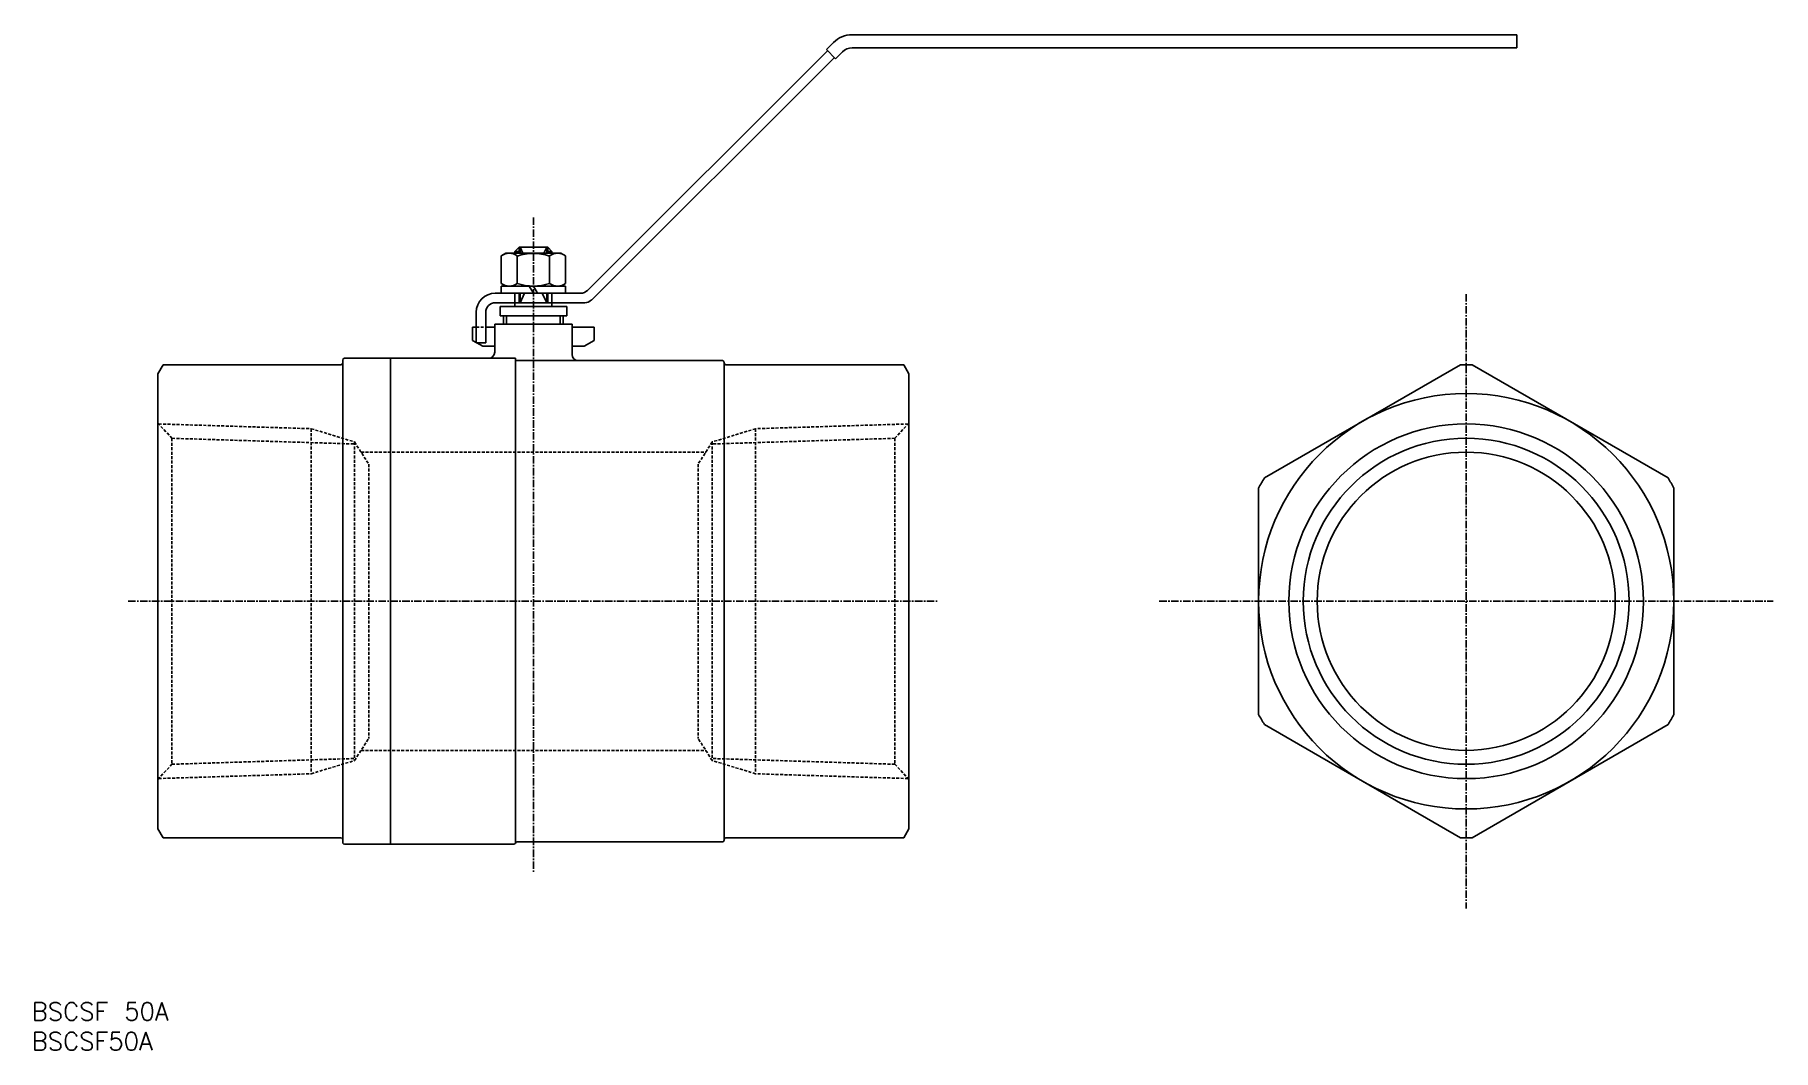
# Model space of a CAD drawing. Extents: x 1 to 292, y 0 to 170.
import ezdxf

# ---------------------------------------------------------------- set-up
doc = ezdxf.new("R2010")
doc.units = 0
doc.linetypes.add('CENTER', pattern=[2, 1.25, -0.25, 0.25, -0.25])
doc.linetypes.add('DASHED', pattern=[0.75, 0.5, -0.25])
doc.layers.get('0').update_dxf_attribs({"linetype": 'CONTINUOUS'})
doc.layers.add('CENTER', color=1, linetype='CENTER')
doc.styles.get("Standard").update_dxf_attribs({"font": 'txt.shx'})

# ---------------------------------------------------------------- blocks, each defined once
blk = doc.blocks.new('*U5')
at = {"color": 7, "linetype": 'CONTINUOUS'}
blk.add_text('BSCSF50A', height=3, dxfattribs=at).set_placement((0, 0))
blk = doc.blocks.new('*U6')
at = {"color": 7, "linetype": 'CONTINUOUS'}
blk.add_text('BSCSF 50A', height=3, dxfattribs=at).set_placement((0, 5))

msp = doc.modelspace()

# ---------------------------------------------------------------- linework, layer by layer
at = {"color": 7, "linetype": 'CONTINUOUS'}
for p, q in [((137.61, 170.29), (249.17, 170.29)), ((249.17, 170.29), (249.17, 168.09)), ((93.23, 127.41), (133.53, 167.62)), ((93.9, 125.81), (134.66, 166.48)), ((134.5, 169.01), (133.32, 167.83)), ((134.87, 166.27), (133.32, 167.83)), ((134.87, 166.27), (136.02, 167.42)), ((249.17, 168.09), (137.65, 168.09)), ((81.77, 134.65), (81.07, 133.95)), ((81.77, 134.65), (86.57, 134.65)), ((81.77, 134.65), (86.57, 134.65)), ((81.92, 134.65), (81.92, 133.65)), ((86.42, 134.65), (86.42, 133.65)), ((86.57, 134.65), (87.27, 133.95)), ((78.77, 133.2), (79.55, 133.65)), ((78.77, 133.2), (78.77, 128.6)), ((79.55, 133.65), (88.79, 133.65)), ((81.07, 133.95), (81.07, 133.65)), ((81.47, 133.2), (81.47, 128.6)), ((86.87, 133.2), (86.87, 128.6)), ((87.27, 133.95), (87.27, 133.65)), ((89.57, 133.2), (88.79, 133.65)), ((89.57, 128.6), (89.57, 133.2)), ((78.77, 128.6), (79.55, 128.15)), ((89.57, 128.6), (88.79, 128.15)), ((77.77, 126.95), (78.77, 126.95)), ((77.77, 126.95), (92.1, 126.95)), ((79.55, 128.15), (78.77, 128.15)), ((78.77, 128.15), (78.77, 126.95)), ((78.77, 126.95), (89.57, 126.95)), ((79.55, 128.15), (88.79, 128.15)), ((81.07, 126.95), (81.07, 124.7)), ((81.92, 126.95), (81.92, 125.35)), ((84.17, 126.95), (83.47, 128.15)), ((84.17, 128.15), (84.86, 126.95)), ((86.42, 126.95), (86.42, 125.35)), ((87.27, 126.95), (87.27, 124.7)), ((89.57, 128.15), (88.79, 128.15)), ((89.57, 126.95), (89.57, 128.15)), ((74.57, 123.75), (74.57, 118.65)), ((76.17, 118.65), (76.17, 123.75)), ((77.77, 125.35), (92.77, 125.35)), ((89.77, 124.7), (78.57, 124.7)), ((78.57, 124.7), (78.57, 123.15)), ((78.57, 123.15), (84.17, 123.15)), ((79.17, 121.75), (79.17, 123.15)), ((79.17, 123.15), (79.17, 121.75)), ((81.07, 125.35), (87.27, 125.35)), ((89.77, 123.15), (84.17, 123.15)), ((88.67, 123.15), (89.77, 123.15)), ((89.17, 123.15), (89.17, 121.75)), ((89.17, 123.15), (89.17, 121.75)), ((89.77, 124.7), (89.77, 123.15)), ((73.97, 121.25), (74.57, 121.25)), ((73.97, 121.25), (73.97, 119.05)), ((76.17, 121.25), (77.67, 121.25)), ((77.67, 121.75), (84.17, 121.75)), ((77.67, 121.75), (77.67, 117.05)), ((90.67, 121.75), (84.17, 121.75)), ((90.67, 121.75), (90.67, 116.65)), ((94.37, 121.25), (90.67, 121.25)), ((94.37, 121.25), (94.37, 119.05)), ((73.97, 119.05), (74.57, 118.69)), ((74.57, 118.65), (76.17, 118.65)), ((74.65, 118.65), (75.67, 118.05)), ((75.67, 118.05), (77.67, 118.05)), ((92.67, 118.05), (90.67, 118.05)), ((94.37, 119.05), (92.67, 118.05)), ((21.17, 113.45), (22.03, 114.95)), ((22.03, 114.95), (51.87, 114.95)), ((52.17, 115.75), (52.17, 34.84)), ((52.47, 116.05), (81.17, 116.05)), ((60.17, 116.05), (60.17, 34.54)), ((81.17, 116.05), (81.17, 34.74)), ((115.87, 115.65), (81.17, 115.65)), ((116.17, 115.35), (116.17, 115.25)), ((116.17, 35.34), (116.17, 115.25)), ((116.47, 114.95), (146.3, 114.95)), ((147.17, 113.45), (146.3, 114.95)), ((21.17, 113.45), (21.17, 37.14)), ((147.17, 113.45), (147.17, 37.14)), ((21.17, 37.14), (22.03, 35.64)), ((22.03, 35.64), (51.87, 35.64)), ((116.17, 35.34), (116.17, 35.24)), ((116.47, 35.64), (146.3, 35.64)), ((147.17, 37.14), (146.3, 35.64)), ((52.47, 34.54), (80.88, 34.54)), ((81.45, 34.94), (113.87, 34.94)), ((113.87, 34.94), (115.87, 34.94))]:
    msp.add_line(p, q, dxfattribs=at)
at = {"color": 3}
for p, q in [((81.77, 134.65), (81.77, 133.65)), ((81.92, 134.65), (82.4, 133.65)), ((85.93, 133.65), (86.42, 134.65)), ((86.57, 134.65), (86.57, 133.65)), ((81.07, 133.95), (81.92, 133.95)), ((86.42, 133.95), (87.27, 133.95)), ((81.77, 126.95), (81.77, 125.35)), ((81.92, 125.35), (82.69, 126.95)), ((85.64, 126.95), (86.42, 125.35)), ((86.57, 126.95), (86.57, 125.35)), ((79.67, 121.75), (79.67, 123.15)), ((88.67, 121.75), (88.67, 123.15))]:
    msp.add_line(p, q, dxfattribs=at)
at = {"color": 3, "linetype": 'DASHED'}
for p, q in [((74.57, 121.25), (76.17, 121.25)), ((21.17, 105.17), (23.53, 102.62)), ((21.3, 105.03), (46.89, 104.23)), ((147.03, 105.03), (121.44, 104.23)), ((147.17, 105.17), (144.8, 102.62)), ((23.53, 102.62), (23.53, 47.97)), ((23.53, 102.62), (54.15, 101.67)), ((46.89, 104.23), (46.89, 46.36)), ((46.89, 104.23), (54.16, 102.01)), ((121.44, 104.23), (114.17, 102.01)), ((144.8, 102.62), (114.19, 101.67)), ((121.44, 104.23), (121.44, 46.36)), ((144.8, 102.62), (144.8, 47.97)), ((54.16, 102.01), (54.16, 48.58)), ((54.16, 102.01), (56.53, 98.29)), ((55.25, 100.29), (113.08, 100.29)), ((114.17, 102.01), (111.8, 98.29)), ((114.17, 102.01), (114.17, 48.58)), ((56.53, 98.29), (56.53, 52.3)), ((111.8, 98.29), (111.8, 52.3)), ((54.16, 48.58), (56.53, 52.3)), ((55.25, 50.29), (113.08, 50.29)), ((114.17, 48.58), (111.8, 52.3)), ((21.17, 45.42), (23.53, 47.96)), ((23.53, 47.96), (54.15, 48.92)), ((46.89, 46.36), (54.16, 48.58)), ((121.44, 46.36), (114.17, 48.58)), ((144.8, 47.96), (114.19, 48.92)), ((147.17, 45.42), (144.8, 47.96)), ((21.3, 45.56), (46.89, 46.36)), ((147.03, 45.56), (121.44, 46.36))]:
    msp.add_line(p, q, dxfattribs=at)
at = {"color": 7, "linetype": 'CONTINUOUS'}
for points in [[(239.68, 114.95), (206.81, 95.97)], [(274.51, 95.97), (241.65, 114.95)], [(205.83, 94.27), (205.83, 56.32)], [(275.5, 56.32), (275.5, 94.27)], [(206.81, 54.61), (239.68, 35.64)], [(241.65, 35.64), (274.51, 54.61)]]:
    msp.add_lwpolyline(points, dxfattribs=at)
for radius in [34.83, 27.33, 25]:
    msp.add_circle((240.66, 75.29), radius, dxfattribs=at)
at = {"color": 3}
msp.add_circle((240.66, 75.29), 29.74, dxfattribs=at)
at = {"color": 7, "linetype": 'CONTINUOUS'}
for centre, radius, start, end in [((137.61, 165.89), 4.4, 90, 134.9344), ((137.65, 165.79), 2.3, 90, 134.9344), ((80.12, 131.4), 2.25, 53.1301, 126.8699), ((84.17, 125.32), 8.32, 71.0754, 108.9246), ((88.22, 131.4), 2.25, 53.1301, 126.8699), ((80.12, 130.4), 2.25, 233.1301, 306.8699), ((84.17, 136.47), 8.33, 251.0754, 288.9246), ((88.22, 130.4), 2.25, 233.1301, 306.8699), ((77.77, 123.75), 3.2, 90, 180), ((92.1, 128.55), 1.6, 270, 314.9344), ((92.77, 126.95), 1.6, 270, 314.9344), ((77.77, 123.75), 1.6, 90, 180), ((76.67, 117.05), 1, 270, 0), ((51.87, 115.25), 0.3, 270, 360), ((52.47, 115.75), 0.3, 90, 180), ((91.67, 116.65), 1, 180, 270), ((115.87, 115.35), 0.3, 360, 90), ((116.47, 115.25), 0.3, 180, 270), ((240.66, 75.29), 39.67, 88.5799, 91.4201), ((240.66, 75.29), 39.67, 148.5799, 151.4201), ((240.66, 75.29), 39.67, 28.5799, 31.4201), ((240.66, 75.29), 39.67, 208.5799, 211.4201), ((240.66, 75.29), 39.67, 328.5799, 331.4201), ((51.87, 35.34), 0.3, 0, 90), ((115.87, 35.24), 0.3, 270, 360), ((116.47, 35.34), 0.3, 90, 180), ((240.66, 75.29), 39.67, 268.5799, 271.4201), ((52.47, 34.84), 0.3, 180, 270), ((80.88, 34.84), 0.3, 270, 340.5288), ((81.45, 34.64), 0.3, 90, 160.5288)]:
    msp.add_arc(centre, radius, start, end, dxfattribs=at)
at = {"layer": 'CENTER', "color": 1, "linetype": 'CENTER'}
for p, q in [((84.17, 139.65), (84.17, 29.94)), ((240.66, 126.79), (240.66, 23.79)), ((16.17, 75.29), (152.17, 75.29)), ((189.16, 75.29), (292.16, 75.29))]:
    msp.add_line(p, q, dxfattribs=at)

# ---------------------------------------------------------------- block references
at = {"color": 7, "linetype": 'CONTINUOUS'}
for name in ['*U6', '*U5']:
    msp.add_blockref(name, (0, 0), dxfattribs=at)

doc.saveas('drawing.dxf')
